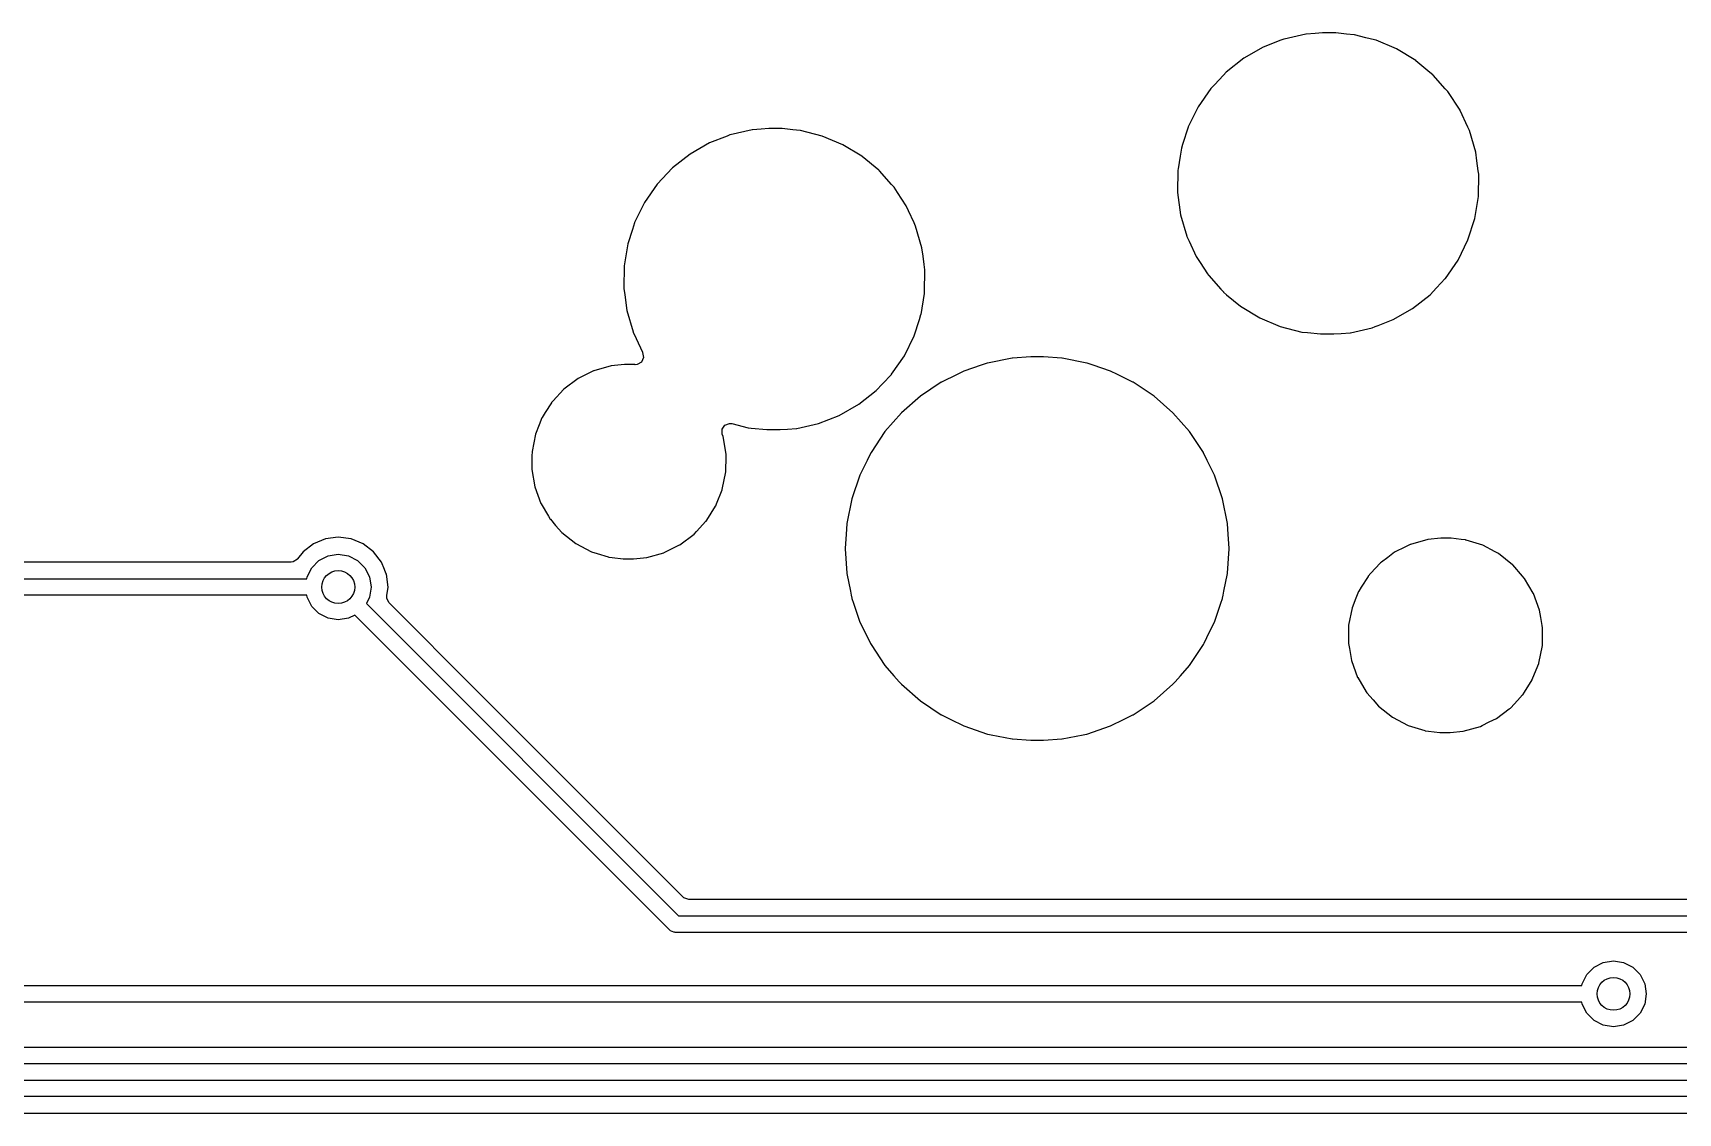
# Model space of a CAD drawing. Extents: x 0.6 to 14.8, y -5.2 to -0.6.
# Drawn here: x 3.586 to 4.374, y -3.797 to -3.28 of the extents above; entities that cross this region are included whole.
import ezdxf

# ---------------------------------------------------------------- set-up
doc = ezdxf.new("R2010")
doc.units = 0
doc.header["$MEASUREMENT"] = 0
doc.layers.add('BLACK', color=7, linetype='CONTINUOUS')

msp = doc.modelspace()

# ---------------------------------------------------------------- linework, layer by layer
at = {"layer": 'BLACK', "linetype": 'CONTINUOUS'}
for p, q in [((4.17545, -3.28678), (4.16615, -3.29209)), ((4.18395, -3.28347), (4.17545, -3.28678)), ((4.1853, -3.28295), (4.18395, -3.28347)), ((4.18544, -3.28289), (4.1853, -3.28295)), ((4.1853, -3.28295), (4.1853, -3.28295)), ((4.19588, -3.28053), (4.18544, -3.28289)), ((4.19603, -3.28052), (4.19588, -3.28053)), ((4.20028, -3.2802), (4.19603, -3.28052)), ((4.19603, -3.28052), (4.19603, -3.28052)), ((4.20385, -3.27994), (4.20028, -3.2802)), ((4.21022, -3.27994), (4.20385, -3.27994)), ((4.21537, -3.28046), (4.21022, -3.27994)), ((4.21897, -3.28082), (4.21537, -3.28046)), ((4.21912, -3.28083), (4.21897, -3.28082)), ((4.21897, -3.28082), (4.21897, -3.28082)), ((4.22466, -3.28224), (4.21912, -3.28083)), ((4.2288, -3.28329), (4.22466, -3.28224)), ((4.2295, -3.28347), (4.2288, -3.28329)), ((4.23938, -3.28761), (4.2295, -3.28347)), ((4.16615, -3.29209), (4.15774, -3.29872)), ((4.24853, -3.29317), (4.23938, -3.28761)), ((4.24864, -3.29326), (4.24853, -3.29317)), ((4.25534, -3.29883), (4.24864, -3.29326)), ((4.15642, -3.30013), (4.15207, -3.30475)), ((4.15774, -3.29872), (4.15642, -3.30013)), ((4.25677, -3.30002), (4.25534, -3.29883)), ((4.25686, -3.30013), (4.25677, -3.30002)), ((4.26268, -3.30664), (4.25686, -3.30013)), ((4.25686, -3.30013), (4.25686, -3.30013)), ((4.1504, -3.30652), (4.1443, -3.31532)), ((4.15207, -3.30475), (4.1504, -3.30652)), ((4.2639, -3.30801), (4.26268, -3.30664)), ((4.26977, -3.31697), (4.2639, -3.30801)), ((4.1443, -3.31532), (4.13956, -3.32493)), ((4.26983, -3.3171), (4.26977, -3.31697)), ((4.27351, -3.32507), (4.26983, -3.3171)), ((3.93056, -3.32637), (3.92011, -3.32873)), ((3.9307, -3.32636), (3.93056, -3.32637)), ((3.93495, -3.32604), (3.9307, -3.32636)), ((3.9307, -3.32636), (3.9307, -3.32636)), ((3.93852, -3.32577), (3.93495, -3.32604)), ((3.94489, -3.32577), (3.93852, -3.32577)), ((3.95004, -3.32629), (3.94489, -3.32577)), ((3.95364, -3.32666), (3.95004, -3.32629)), ((4.13952, -3.32507), (4.13685, -3.33339)), ((4.13956, -3.32493), (4.13952, -3.32507)), ((4.27426, -3.3267), (4.27351, -3.32507)), ((3.91013, -3.33261), (3.90083, -3.33793)), ((3.91863, -3.32931), (3.91013, -3.33261)), ((3.91997, -3.32878), (3.91863, -3.32931)), ((3.92011, -3.32873), (3.91997, -3.32878)), ((3.91997, -3.32878), (3.91997, -3.32878)), ((3.95379, -3.32667), (3.95364, -3.32666)), ((3.95364, -3.32666), (3.95364, -3.32666)), ((3.96417, -3.32931), (3.95379, -3.32667)), ((3.97405, -3.33345), (3.96417, -3.32931)), ((3.98321, -3.33901), (3.97405, -3.33345)), ((4.13685, -3.33339), (4.13629, -3.33513)), ((4.27726, -3.33698), (4.27426, -3.3267)), ((3.90083, -3.33793), (3.89241, -3.34456)), ((3.98332, -3.3391), (3.98321, -3.33901)), ((3.99126, -3.34571), (3.98332, -3.3391)), ((4.13566, -3.33901), (4.1347, -3.34495)), ((4.13629, -3.33513), (4.13566, -3.33901)), ((4.27782, -3.34111), (4.27726, -3.33698)), ((4.27848, -3.34596), (4.27782, -3.34111)), ((3.89241, -3.34456), (3.88507, -3.35236)), ((3.99144, -3.34586), (3.99126, -3.34571)), ((3.99154, -3.34596), (3.99144, -3.34586)), ((3.99735, -3.35248), (3.99154, -3.34596)), ((3.99154, -3.34596), (3.99154, -3.34596)), ((4.13457, -3.34571), (4.13443, -3.35642)), ((4.1347, -3.34495), (4.13457, -3.34571)), ((4.2787, -3.34759), (4.27848, -3.34596)), ((4.27856, -3.3583), (4.2787, -3.34759)), ((3.88507, -3.35236), (3.87897, -3.36116)), ((3.99857, -3.35385), (3.99735, -3.35248)), ((4.00026, -3.35642), (3.99857, -3.35385)), ((4.00445, -3.3628), (4.00026, -3.35642)), ((4.13443, -3.35642), (4.13588, -3.36703)), ((3.87897, -3.36116), (3.87423, -3.37077)), ((4.00549, -3.36508), (4.00445, -3.3628)), ((4.00818, -3.37091), (4.00549, -3.36508)), ((4.27684, -3.36888), (4.27856, -3.3583)), ((3.87419, -3.37091), (3.87318, -3.37405)), ((3.87423, -3.37077), (3.87419, -3.37091)), ((4.00893, -3.37253), (4.00818, -3.37091)), ((4.01193, -3.38282), (4.00893, -3.37253)), ((4.13588, -3.36703), (4.13887, -3.37731)), ((4.27357, -3.37908), (4.27684, -3.36888)), ((3.87097, -3.38097), (3.86924, -3.39154)), ((3.87318, -3.37405), (3.87097, -3.38097)), ((4.13887, -3.37731), (4.13893, -3.37744)), ((4.13893, -3.37744), (4.13893, -3.37744)), ((4.13893, -3.37744), (4.13993, -3.3796)), ((4.13993, -3.3796), (4.14336, -3.38704)), ((4.26884, -3.38868), (4.27357, -3.37908)), ((4.01249, -3.38691), (4.01193, -3.38282)), ((4.01301, -3.39078), (4.01249, -3.38691)), ((4.14336, -3.38704), (4.14524, -3.38991)), ((4.26273, -3.39748), (4.26884, -3.38868)), ((3.86924, -3.39154), (3.8691, -3.40225)), ((4.01337, -3.39343), (4.01301, -3.39078)), ((4.01323, -3.40414), (4.01337, -3.39343)), ((4.14524, -3.38991), (4.14873, -3.39523)), ((4.14873, -3.39523), (4.14923, -3.396)), ((4.14923, -3.396), (4.14933, -3.39611)), ((4.14933, -3.39611), (4.14933, -3.39611)), ((4.14933, -3.39611), (4.15516, -3.40264)), ((3.8691, -3.40225), (3.86912, -3.4024)), ((3.86912, -3.4024), (3.86912, -3.4024)), ((3.86912, -3.4024), (3.86953, -3.40538)), ((4.01151, -3.41471), (4.01313, -3.40475)), ((4.01313, -3.40475), (4.01321, -3.40428)), ((4.01321, -3.40428), (4.01323, -3.40414)), ((4.01321, -3.40428), (4.01321, -3.40428)), ((4.15516, -3.40264), (4.15636, -3.40399)), ((4.15636, -3.40399), (4.15648, -3.40408)), ((4.15648, -3.40408), (4.15648, -3.40408)), ((4.15648, -3.40408), (4.15792, -3.40529)), ((4.15792, -3.40529), (4.1646, -3.41084)), ((4.24698, -3.41192), (4.25539, -3.40529)), ((4.25539, -3.40529), (4.2585, -3.40198)), ((4.2585, -3.40198), (4.26263, -3.39759)), ((4.26263, -3.39759), (4.26273, -3.39748)), ((4.26263, -3.39759), (4.26263, -3.39759)), ((3.86953, -3.40538), (3.87055, -3.41287)), ((3.87055, -3.41287), (3.87355, -3.42315)), ((4.1646, -3.41084), (4.17376, -3.4164)), ((4.23768, -3.41723), (4.24698, -3.41192)), ((4.00824, -3.42491), (4.01073, -3.41716)), ((4.01073, -3.41716), (4.01147, -3.41485)), ((4.01147, -3.41485), (4.01151, -3.41471)), ((4.17376, -3.4164), (4.18363, -3.42054)), ((4.18363, -3.42054), (4.19402, -3.42318)), ((4.2277, -3.42112), (4.22909, -3.42057)), ((4.22909, -3.42057), (4.23057, -3.42)), ((4.23057, -3.42), (4.23768, -3.41723)), ((3.87355, -3.42315), (3.87361, -3.42328)), ((3.87361, -3.42328), (3.87361, -3.42328)), ((3.87361, -3.42328), (3.87498, -3.42626)), ((3.87498, -3.42626), (3.87803, -3.43288)), ((4.00351, -3.43452), (4.00824, -3.42491)), ((4.19402, -3.42318), (4.19416, -3.42319)), ((4.19416, -3.42319), (4.19416, -3.42319)), ((4.19416, -3.42319), (4.19672, -3.42345)), ((4.19672, -3.42345), (4.20291, -3.42407)), ((4.20291, -3.42407), (4.20929, -3.42407)), ((4.20929, -3.42407), (4.21286, -3.42381)), ((4.21286, -3.42381), (4.2171, -3.42349)), ((4.2171, -3.42349), (4.21725, -3.42348)), ((4.2171, -3.42349), (4.2171, -3.42349)), ((4.21725, -3.42348), (4.2277, -3.42112)), ((3.87858, -3.43538), (3.87756, -3.43757)), ((3.87803, -3.43288), (3.87811, -3.433)), ((3.87811, -3.433), (3.87812, -3.43302)), ((3.87812, -3.43302), (3.87858, -3.43538)), ((3.9974, -3.44332), (4.00351, -3.43452)), ((4.05517, -3.43568), (4.04337, -3.43803)), ((4.05529, -3.43567), (4.05517, -3.43568)), ((4.0641, -3.43509), (4.05529, -3.43567)), ((4.05529, -3.43567), (4.05529, -3.43567)), ((4.06417, -3.43509), (4.0641, -3.43509)), ((4.0641, -3.43509), (4.0641, -3.43509)), ((4.07017, -3.43509), (4.06417, -3.43509)), ((4.07024, -3.43509), (4.07017, -3.43509)), ((4.07904, -3.43567), (4.07024, -3.43509)), ((4.07024, -3.43509), (4.07024, -3.43509)), ((4.07917, -3.43568), (4.07904, -3.43567)), ((4.07904, -3.43567), (4.07904, -3.43567)), ((4.09097, -3.43803), (4.07917, -3.43568)), ((3.85259, -3.44278), (3.84715, -3.44546)), ((3.85465, -3.44176), (3.85259, -3.44278)), ((3.85481, -3.44168), (3.85465, -3.44176)), ((3.85465, -3.44176), (3.85465, -3.44176)), ((3.86303, -3.43937), (3.85481, -3.44168)), ((3.86937, -3.43878), (3.86303, -3.43937)), ((3.87431, -3.43878), (3.86937, -3.43878)), ((3.87442, -3.4388), (3.87431, -3.43878)), ((3.87448, -3.4388), (3.87442, -3.4388)), ((3.87546, -3.43874), (3.87448, -3.4388)), ((3.87756, -3.43757), (3.87546, -3.43874)), ((3.99298, -3.44802), (3.9973, -3.44343)), ((3.9973, -3.44343), (3.9974, -3.44332)), ((3.9973, -3.44343), (3.9973, -3.44343)), ((4.02874, -3.44349), (4.02131, -3.44716)), ((4.03198, -3.44189), (4.02874, -3.44349)), ((4.04029, -3.43907), (4.03198, -3.44189)), ((4.04325, -3.43807), (4.04029, -3.43907)), ((4.04337, -3.43803), (4.04325, -3.43807)), ((4.04325, -3.43807), (4.04325, -3.43807)), ((4.09109, -3.43807), (4.09097, -3.43803)), ((4.09405, -3.43907), (4.09109, -3.43807)), ((4.09109, -3.43807), (4.09109, -3.43807)), ((4.10236, -3.44189), (4.09405, -3.43907)), ((4.1056, -3.44349), (4.10236, -3.44189)), ((4.11303, -3.44716), (4.1056, -3.44349)), ((3.84019, -3.4507), (3.83524, -3.45606)), ((3.84031, -3.45057), (3.84019, -3.4507)), ((3.84715, -3.44546), (3.84031, -3.45057)), ((3.98165, -3.45775), (3.99006, -3.45112)), ((3.99006, -3.45112), (3.99298, -3.44802)), ((4.02119, -3.44721), (4.01119, -3.45389)), ((4.02131, -3.44716), (4.02119, -3.44721)), ((4.02131, -3.44716), (4.02131, -3.44716)), ((4.11314, -3.44721), (4.11303, -3.44716)), ((4.11303, -3.44716), (4.11303, -3.44716)), ((4.12314, -3.45389), (4.11314, -3.44721)), ((3.83441, -3.457), (3.83142, -3.46174)), ((3.83451, -3.45685), (3.83441, -3.457)), ((3.83441, -3.457), (3.83441, -3.457)), ((3.83524, -3.45606), (3.83451, -3.45685)), ((3.97235, -3.46307), (3.98165, -3.45775)), ((4.01119, -3.45389), (4.00215, -3.46182)), ((4.13219, -3.46182), (4.12314, -3.45389)), ((3.82855, -3.46758), (3.82679, -3.472)), ((3.82989, -3.46424), (3.82855, -3.46758)), ((3.82995, -3.46407), (3.82989, -3.46424)), ((3.82989, -3.46424), (3.82989, -3.46424)), ((3.83142, -3.46174), (3.82995, -3.46407)), ((3.91615, -3.46974), (3.91749, -3.46774)), ((3.91749, -3.46774), (3.91975, -3.46691)), ((3.91975, -3.46691), (3.92086, -3.46702)), ((3.92086, -3.46702), (3.92869, -3.46901)), ((3.95192, -3.46932), (3.96237, -3.46695)), ((3.96237, -3.46695), (3.97235, -3.46307)), ((4.00215, -3.46182), (3.99422, -3.47087)), ((4.14012, -3.47087), (4.13219, -3.46182)), ((3.82679, -3.472), (3.82512, -3.48038)), ((3.91625, -3.47215), (3.91615, -3.46974)), ((3.91662, -3.47318), (3.91625, -3.47215)), ((3.91807, -3.4816), (3.91662, -3.47318)), ((3.92869, -3.46901), (3.92883, -3.46903)), ((3.92883, -3.46903), (3.92883, -3.46903)), ((3.92883, -3.46903), (3.93006, -3.46915)), ((3.93006, -3.46915), (3.93759, -3.46991)), ((3.93759, -3.46991), (3.94396, -3.46991)), ((3.94396, -3.46991), (3.94753, -3.46964)), ((3.94753, -3.46964), (3.95178, -3.46933)), ((3.95178, -3.46933), (3.95192, -3.46932)), ((3.95178, -3.46933), (3.95178, -3.46933)), ((3.99422, -3.47087), (3.98754, -3.48087)), ((4.1468, -3.48087), (4.14012, -3.47087)), ((3.82509, -3.48259), (3.82501, -3.48847)), ((3.82512, -3.48038), (3.82509, -3.48259)), ((3.91796, -3.49014), (3.91806, -3.4826)), ((3.91806, -3.4826), (3.91807, -3.48178)), ((3.91807, -3.48178), (3.91807, -3.4816)), ((3.91807, -3.48178), (3.91807, -3.48178)), ((3.98748, -3.48098), (3.98568, -3.48463)), ((3.98754, -3.48087), (3.98748, -3.48098)), ((3.98748, -3.48098), (3.98748, -3.48098)), ((4.14686, -3.48098), (4.1468, -3.48087)), ((4.14866, -3.48463), (4.14686, -3.48098)), ((4.14686, -3.48098), (4.14686, -3.48098)), ((3.82501, -3.48847), (3.82501, -3.48892)), ((3.82501, -3.48892), (3.82645, -3.49734)), ((3.91629, -3.49852), (3.91796, -3.49014)), ((3.98222, -3.49166), (3.97835, -3.50304)), ((3.98568, -3.48463), (3.98222, -3.49166)), ((4.15212, -3.49166), (4.14866, -3.48463)), ((4.15598, -3.50304), (4.15212, -3.49166)), ((3.82645, -3.49734), (3.82941, -3.50535)), ((3.9135, -3.50551), (3.91623, -3.49868)), ((3.91623, -3.49868), (3.91629, -3.49852)), ((3.82941, -3.50535), (3.8295, -3.50551)), ((3.8295, -3.50551), (3.8295, -3.50551)), ((3.8295, -3.50551), (3.83298, -3.51135)), ((3.90888, -3.51319), (3.91303, -3.5066)), ((3.91303, -3.5066), (3.91313, -3.50645)), ((3.91313, -3.50645), (3.9135, -3.50551)), ((3.97835, -3.50304), (3.97601, -3.51484)), ((4.15833, -3.51484), (4.15598, -3.50304)), ((3.83298, -3.51135), (3.83378, -3.5127)), ((3.83378, -3.5127), (3.8339, -3.51283)), ((3.8339, -3.51283), (3.8339, -3.51283)), ((3.8339, -3.51283), (3.83644, -3.51574)), ((3.90389, -3.51874), (3.90845, -3.51381)), ((3.90845, -3.51381), (3.90857, -3.51367)), ((3.90845, -3.51381), (3.90845, -3.51381)), ((3.90857, -3.51367), (3.90888, -3.51319)), ((3.976, -3.51497), (3.97567, -3.51995)), ((3.97601, -3.51484), (3.976, -3.51497)), ((3.976, -3.51497), (3.976, -3.51497)), ((4.15834, -3.51497), (4.15833, -3.51484)), ((4.15867, -3.51995), (4.15834, -3.51497)), ((4.15834, -3.51497), (4.15834, -3.51497)), ((3.72611, -3.52224), (3.72036, -3.52462)), ((3.73228, -3.52143), (3.72611, -3.52224)), ((3.73846, -3.52224), (3.73228, -3.52143)), ((3.74421, -3.52462), (3.73846, -3.52224)), ((3.83644, -3.51574), (3.83941, -3.51912)), ((3.83941, -3.51912), (3.84612, -3.52441)), ((3.89593, -3.52506), (3.90277, -3.51995)), ((3.90277, -3.51995), (3.90389, -3.51874)), ((3.97567, -3.51995), (3.97522, -3.52684)), ((4.15912, -3.52684), (4.15867, -3.51995)), ((4.25429, -3.52253), (4.24607, -3.52485)), ((4.26063, -3.52195), (4.25429, -3.52253)), ((4.26557, -3.52195), (4.26063, -3.52195)), ((4.27035, -3.52251), (4.26557, -3.52195)), ((4.27233, -3.52275), (4.27035, -3.52251)), ((4.2725, -3.52277), (4.27233, -3.52275)), ((4.27233, -3.52275), (4.27233, -3.52275)), ((4.27267, -3.52282), (4.2725, -3.52277)), ((4.27742, -3.52429), (4.27267, -3.52282)), ((4.27267, -3.52282), (4.27267, -3.52282)), ((3.71542, -3.52841), (3.71279, -3.53185)), ((3.72036, -3.52462), (3.71542, -3.52841)), ((3.72303, -3.53254), (3.72742, -3.5303)), ((3.72742, -3.5303), (3.73228, -3.52953)), ((3.73228, -3.52953), (3.73715, -3.5303)), ((3.73715, -3.5303), (3.74154, -3.53254)), ((3.74914, -3.52841), (3.74421, -3.52462)), ((3.75293, -3.53335), (3.74914, -3.52841)), ((3.84612, -3.52441), (3.85368, -3.52838)), ((3.85368, -3.52838), (3.8563, -3.5292)), ((3.8563, -3.5292), (3.86166, -3.53086)), ((3.86166, -3.53086), (3.86166, -3.53086)), ((3.86166, -3.53086), (3.86184, -3.53092)), ((3.86184, -3.53092), (3.86201, -3.53094)), ((3.86201, -3.53094), (3.86201, -3.53094)), ((3.86201, -3.53094), (3.86344, -3.53111)), ((3.86344, -3.53111), (3.86877, -3.53174)), ((3.87371, -3.53174), (3.88005, -3.53115)), ((3.88005, -3.53115), (3.88827, -3.52884)), ((3.88827, -3.52884), (3.88847, -3.52873)), ((3.88847, -3.52873), (3.89231, -3.52684)), ((3.89231, -3.52684), (3.89543, -3.5253)), ((3.89543, -3.5253), (3.89593, -3.52506)), ((3.97522, -3.52684), (3.97523, -3.52697)), ((3.97523, -3.52697), (3.97599, -3.53861)), ((4.15835, -3.53861), (4.15911, -3.52697)), ((4.15911, -3.52697), (4.15912, -3.52684)), ((4.23509, -3.53111), (4.2321, -3.53334)), ((4.23841, -3.52863), (4.23509, -3.53111)), ((4.24367, -3.52603), (4.23841, -3.52863)), ((4.24591, -3.52493), (4.24367, -3.52603)), ((4.24607, -3.52485), (4.24591, -3.52493)), ((4.24591, -3.52493), (4.24591, -3.52493)), ((4.28066, -3.5253), (4.27742, -3.52429)), ((4.28667, -3.52847), (4.28066, -3.5253)), ((4.28755, -3.52893), (4.28667, -3.52847)), ((4.28822, -3.52928), (4.28755, -3.52893)), ((4.29493, -3.53457), (4.28822, -3.52928)), ((3.70964, -3.53344), (2.9674, -3.53344)), ((3.71075, -3.53328), (3.70964, -3.53344)), ((3.71273, -3.53192), (3.71075, -3.53328)), ((3.71279, -3.53185), (3.71273, -3.53192)), ((3.71731, -3.54041), (3.71954, -3.53602)), ((3.71954, -3.53602), (3.72303, -3.53254)), ((3.74154, -3.53254), (3.74502, -3.53602)), ((3.74502, -3.53602), (3.74726, -3.54041)), ((3.75441, -3.5369), (3.75293, -3.53335)), ((3.75514, -3.53867), (3.75441, -3.5369)), ((3.75532, -3.5391), (3.75514, -3.53867)), ((3.75613, -3.54528), (3.75532, -3.5391)), ((3.86877, -3.53174), (3.87371, -3.53174)), ((3.97599, -3.53861), (3.97601, -3.53884)), ((3.97601, -3.53884), (3.97768, -3.54723)), ((4.15666, -3.54723), (4.15833, -3.53884)), ((4.15833, -3.53884), (4.15835, -3.53861)), ((4.22701, -3.53867), (4.22577, -3.54001)), ((4.23145, -3.53387), (4.22701, -3.53867)), ((4.23157, -3.53374), (4.23145, -3.53387)), ((4.2321, -3.53334), (4.23157, -3.53374)), ((4.29505, -3.5347), (4.29493, -3.53457)), ((4.2997, -3.54001), (4.29505, -3.5347)), ((2.9685, -3.54134), (3.71716, -3.54134)), ((3.71716, -3.54134), (3.71731, -3.54041)), ((3.74726, -3.54041), (3.74803, -3.54528)), ((3.74803, -3.54528), (3.74726, -3.55014)), ((3.75559, -3.54936), (3.75613, -3.54528)), ((4.22241, -3.54534), (4.22121, -3.54723)), ((4.22567, -3.54016), (4.22241, -3.54534)), ((4.22577, -3.54001), (4.22567, -3.54016)), ((4.22567, -3.54016), (4.22567, -3.54016)), ((4.30056, -3.54099), (4.2997, -3.54001)), ((4.30065, -3.54114), (4.30056, -3.54099)), ((4.30484, -3.54818), (4.30065, -3.54114)), ((4.30065, -3.54114), (4.30065, -3.54114)), ((3.71716, -3.54921), (2.9685, -3.54921)), ((3.71731, -3.55014), (3.71716, -3.54921)), ((3.71954, -3.55453), (3.71731, -3.55014)), ((3.72303, -3.55802), (3.71954, -3.55453)), ((3.74726, -3.55014), (3.74573, -3.55315)), ((3.74573, -3.55315), (3.89533, -3.70276)), ((3.75555, -3.54966), (3.75559, -3.54936)), ((3.75557, -3.55078), (3.75555, -3.54966)), ((3.75666, -3.55292), (3.75557, -3.55078)), ((3.79898, -3.59524), (3.75666, -3.55292)), ((3.97768, -3.54723), (3.97807, -3.54922)), ((3.97807, -3.54922), (3.97835, -3.55064)), ((3.97835, -3.55064), (3.97839, -3.55076)), ((3.97839, -3.55076), (3.97839, -3.55076)), ((3.97839, -3.55076), (3.97917, -3.55304)), ((3.97917, -3.55304), (3.98222, -3.56203)), ((4.15212, -3.56203), (4.15517, -3.55304)), ((4.15517, -3.55304), (4.15594, -3.55076)), ((4.15594, -3.55076), (4.15598, -3.55064)), ((4.15594, -3.55076), (4.15594, -3.55076)), ((4.15598, -3.55064), (4.15627, -3.54922)), ((4.15627, -3.54922), (4.15666, -3.54723)), ((4.21988, -3.55057), (4.21805, -3.55517)), ((4.22114, -3.5474), (4.21988, -3.55057)), ((4.22121, -3.54723), (4.22114, -3.5474)), ((4.22114, -3.5474), (4.22114, -3.5474)), ((4.30493, -3.54833), (4.30484, -3.54818)), ((4.30484, -3.54818), (4.30484, -3.54818)), ((4.30788, -3.55634), (4.30493, -3.54833)), ((3.72742, -3.56025), (3.72303, -3.55802)), ((3.73228, -3.56102), (3.72742, -3.56025)), ((3.73715, -3.56025), (3.73228, -3.56102)), ((3.74016, -3.55872), (3.73715, -3.56025)), ((3.89092, -3.70948), (3.74016, -3.55872)), ((3.98222, -3.56203), (3.98456, -3.56677)), ((4.14978, -3.56677), (4.15212, -3.56203)), ((4.21805, -3.55517), (4.21638, -3.56355)), ((4.30848, -3.55982), (4.30788, -3.55634)), ((4.30916, -3.56377), (4.30848, -3.55982)), ((3.98456, -3.56677), (3.98727, -3.57226)), ((4.14716, -3.57209), (4.14978, -3.56677)), ((4.21629, -3.5705), (4.21627, -3.57209)), ((4.21634, -3.56637), (4.21629, -3.5705)), ((4.21638, -3.56355), (4.21634, -3.56637)), ((4.30933, -3.56476), (4.30916, -3.56377)), ((4.30922, -3.5733), (4.30928, -3.56827)), ((4.30928, -3.56827), (4.30933, -3.56494)), ((4.30933, -3.56494), (4.30933, -3.56476)), ((4.30933, -3.56494), (4.30933, -3.56494)), ((3.98727, -3.57226), (3.98754, -3.57282)), ((3.98754, -3.57282), (3.99422, -3.58282)), ((4.14012, -3.58282), (4.1468, -3.57282)), ((4.1468, -3.57282), (4.14707, -3.57226)), ((4.14707, -3.57226), (4.14716, -3.57209)), ((4.21627, -3.57209), (4.2163, -3.57226)), ((4.2163, -3.57226), (4.21672, -3.57474)), ((4.2163, -3.57226), (4.2163, -3.57226)), ((4.21672, -3.57474), (4.21771, -3.58051)), ((4.30755, -3.58168), (4.30922, -3.5733)), ((3.99422, -3.58282), (3.99853, -3.58773)), ((4.13581, -3.58773), (4.14012, -3.58282)), ((4.21771, -3.58051), (4.22067, -3.58852)), ((4.30471, -3.58881), (4.30749, -3.58185)), ((4.30749, -3.58185), (4.30755, -3.58168)), ((3.99853, -3.58773), (4.0011, -3.59066)), ((4.0011, -3.59066), (4.00215, -3.59186)), ((4.00215, -3.59186), (4.01119, -3.59979)), ((4.12314, -3.59979), (4.13219, -3.59186)), ((4.13219, -3.59186), (4.13324, -3.59066)), ((4.13324, -3.59066), (4.13581, -3.58773)), ((4.22067, -3.58852), (4.22076, -3.58867)), ((4.22076, -3.58867), (4.22076, -3.58867)), ((4.22076, -3.58867), (4.22476, -3.59539)), ((4.30065, -3.59554), (4.30429, -3.58977)), ((4.30429, -3.58977), (4.30439, -3.58962)), ((4.30439, -3.58962), (4.30471, -3.58881)), ((3.8486, -3.64486), (3.79898, -3.59524)), ((4.01119, -3.59979), (4.02119, -3.60647)), ((4.11314, -3.60647), (4.12314, -3.59979)), ((4.22476, -3.59539), (4.22504, -3.59586)), ((4.22504, -3.59586), (4.22516, -3.59599)), ((4.22516, -3.59599), (4.22516, -3.59599)), ((4.22516, -3.59599), (4.22811, -3.59936)), ((4.22811, -3.59936), (4.23067, -3.60228)), ((4.23067, -3.60228), (4.23738, -3.60757)), ((4.29403, -3.60311), (4.29732, -3.59956)), ((4.29732, -3.59956), (4.29971, -3.59697)), ((4.29971, -3.59697), (4.29983, -3.59684)), ((4.29971, -3.59697), (4.29971, -3.59697)), ((4.29983, -3.59684), (4.30065, -3.59554)), ((4.02119, -3.60647), (4.02131, -3.60653)), ((4.02131, -3.60653), (4.02131, -3.60653)), ((4.02131, -3.60653), (4.02542, -3.60856)), ((4.02542, -3.60856), (4.03198, -3.61179)), ((4.10236, -3.61179), (4.10891, -3.60856)), ((4.10891, -3.60856), (4.11303, -3.60653)), ((4.11303, -3.60653), (4.11314, -3.60647)), ((4.11303, -3.60653), (4.11303, -3.60653)), ((4.23738, -3.60757), (4.24494, -3.61155)), ((4.28034, -3.6116), (4.28379, -3.6099)), ((4.28379, -3.6099), (4.28719, -3.60822)), ((4.28719, -3.60822), (4.29334, -3.60363)), ((4.29334, -3.60363), (4.29389, -3.60322)), ((4.29389, -3.60322), (4.29403, -3.60311)), ((4.29389, -3.60322), (4.29389, -3.60322)), ((4.03198, -3.61179), (4.04337, -3.61566)), ((4.04337, -3.61566), (4.0435, -3.61568)), ((4.0435, -3.61568), (4.0435, -3.61568)), ((4.0435, -3.61568), (4.04511, -3.616)), ((4.04511, -3.616), (4.05517, -3.618)), ((4.05517, -3.618), (4.05529, -3.61801)), ((4.05529, -3.61801), (4.05529, -3.61801)), ((4.05529, -3.61801), (4.0641, -3.61859)), ((4.07024, -3.61859), (4.07904, -3.61801)), ((4.07904, -3.61801), (4.07917, -3.618)), ((4.07904, -3.61801), (4.07904, -3.61801)), ((4.07917, -3.618), (4.08923, -3.616)), ((4.08923, -3.616), (4.09084, -3.61568)), ((4.09084, -3.61568), (4.09097, -3.61566)), ((4.09084, -3.61568), (4.09084, -3.61568)), ((4.09097, -3.61566), (4.10236, -3.61179)), ((4.24494, -3.61155), (4.24655, -3.61205)), ((4.24655, -3.61205), (4.25292, -3.61403)), ((4.25292, -3.61403), (4.25292, -3.61403)), ((4.25292, -3.61403), (4.25309, -3.61408)), ((4.25309, -3.61408), (4.25327, -3.6141)), ((4.25327, -3.6141), (4.25327, -3.6141)), ((4.25327, -3.6141), (4.2547, -3.61427)), ((4.2547, -3.61427), (4.26003, -3.6149)), ((4.26003, -3.6149), (4.26497, -3.6149)), ((4.26497, -3.6149), (4.2713, -3.61432)), ((4.2713, -3.61432), (4.27953, -3.612)), ((4.27953, -3.612), (4.28034, -3.6116)), ((4.0641, -3.61859), (4.0641, -3.61859)), ((4.0641, -3.61859), (4.06417, -3.61859)), ((4.06417, -3.61859), (4.07017, -3.61859)), ((4.07017, -3.61859), (4.07024, -3.61859)), ((4.07024, -3.61859), (4.07024, -3.61859)), ((3.88421, -3.68048), (3.8486, -3.64486)), ((3.89746, -3.69372), (3.88421, -3.68048)), ((3.89792, -3.69412), (3.89746, -3.69372)), ((3.90022, -3.69486), (3.89792, -3.69412)), ((4.14526, -3.69486), (3.90022, -3.69486)), ((4.44192, -3.69486), (4.14526, -3.69486)), ((3.89533, -3.70276), (4.44944, -3.70276)), ((3.8912, -3.70962), (3.89092, -3.70948)), ((3.89139, -3.70988), (3.8912, -3.70962)), ((3.89226, -3.71016), (3.89139, -3.70988)), ((3.89308, -3.71058), (3.89226, -3.71016)), ((3.8934, -3.71053), (3.89308, -3.71058)), ((3.8937, -3.71063), (3.8934, -3.71053)), ((4.44944, -3.71063), (3.8937, -3.71063)), ((4.33054, -3.73083), (4.33402, -3.72735)), ((4.33402, -3.72735), (4.33841, -3.72511)), ((4.33841, -3.72511), (4.34328, -3.72434)), ((4.34328, -3.72434), (4.34814, -3.72511)), ((4.34814, -3.72511), (4.35253, -3.72735)), ((4.35253, -3.72735), (4.35602, -3.73083)), ((3.44606, -3.73615), (4.32815, -3.73615)), ((4.32815, -3.73615), (4.3283, -3.73522)), ((4.3283, -3.73522), (4.33054, -3.73083)), ((4.35602, -3.73083), (4.35825, -3.73522)), ((4.35825, -3.73522), (4.35902, -3.74009)), ((4.32815, -3.74402), (3.44442, -3.74402)), ((4.3283, -3.74495), (4.32815, -3.74402)), ((4.35902, -3.74009), (4.35825, -3.74495)), ((4.33054, -3.74934), (4.3283, -3.74495)), ((4.33402, -3.75283), (4.33054, -3.74934)), ((4.35602, -3.74934), (4.35253, -3.75283)), ((4.35825, -3.74495), (4.35602, -3.74934)), ((4.33841, -3.75506), (4.33402, -3.75283)), ((4.34328, -3.75583), (4.33841, -3.75506)), ((4.34814, -3.75506), (4.34328, -3.75583)), ((4.35253, -3.75283), (4.34814, -3.75506)), ((2.86778, -3.76565), (4.50917, -3.76565)), ((4.50754, -3.77352), (2.88178, -3.77352)), ((2.5889, -3.7814), (4.50267, -3.7814)), ((4.50104, -3.78927), (2.59053, -3.78927)), ((2.62522, -3.79717), (4.15257, -3.79717)), ((4.15257, -3.79717), (4.49616, -3.79717))]:
    msp.add_line(p, q, dxfattribs=at)
at = {"layer": 'BLACK'}
for centre in [(3.73228, -3.54528), (4.34328, -3.74009)]:
    msp.add_circle(centre, 0.007874, dxfattribs=at)

doc.saveas('drawing.dxf')
